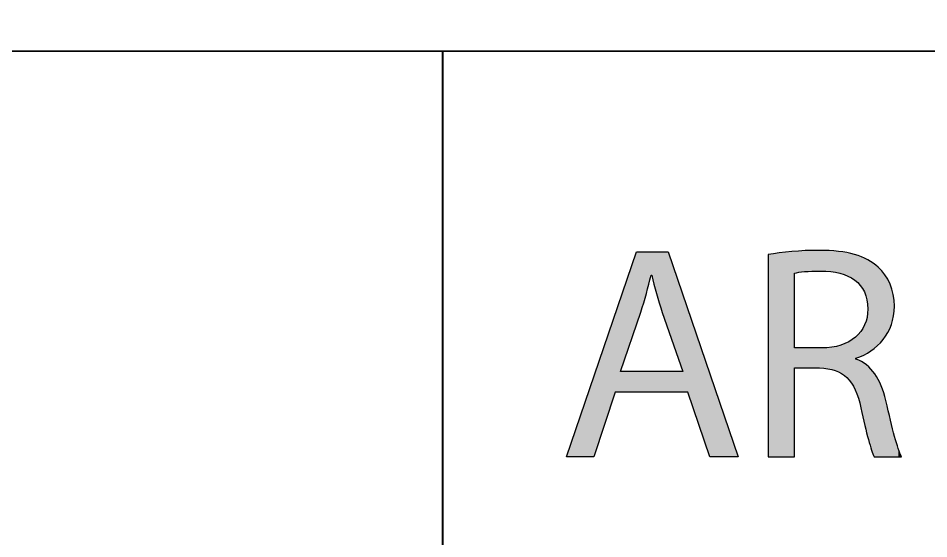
# Model space of a CAD drawing. Extents: x 0 to 360, y -268 to 0.
# Drawn here: x 190.76 to 199.74, y -200.81 to -195.67 of the extents above; entities that cross this region are included whole.
import ezdxf

# ---------------------------------------------------------------- set-up
doc = ezdxf.new("R2010")
doc.units = 0
doc.layers.add('LAYER_1', color=7, linetype='CONTINUOUS')

# ---------------------------------------------------------------- blocks, each defined once
blk = doc.blocks.new('*U345')
at = {"layer": 'LAYER_1', "color": 250}
for points in [[(196.8559, -198.7002), (196.7001, -198.4354), (196.8559, -197.9791)], [(197.0061, -198.21), (197.0061, -197.9791), (197.0527, -198.3889)], [(197.0527, -198.3889), (197.0527, -197.9791), (197.1108, -198.5789)], [(197.1108, -198.5789), (197.1108, -197.9791), (197.168, -198.7443)], [(197.168, -198.7443), (197.168, -197.9791), (197.312, -199.1608)], [(196.7001, -199.3647), (196.6464, -198.5929), (196.7001, -198.4354)], [(196.6464, -199.3647), (196.4362, -199.2086), (196.6464, -198.5929)], [(197.363, -199.3647), (197.363, -198.5505), (197.5786, -200)], [(196.4362, -200), (196.1661, -200), (196.4362, -199.2086)]]:
    blk.add_solid(points, dxfattribs=at)
at = {"layer": 'LAYER_1', "color": 250, "extrusion": (0, 0, -1)}
for points in [[(-196.8559, -198.7002), (-196.8559, -197.9791), (-196.8979, -198.5758)], [(-196.8979, -198.5758), (-196.8559, -197.9791), (-196.8979, -197.9791)], [(-196.8979, -198.5758), (-196.8979, -197.9791), (-196.9535, -198.3908)], [(-196.9535, -198.3908), (-196.8979, -197.9791), (-196.9535, -197.9791)], [(-196.9535, -198.3908), (-196.9535, -197.9791), (-196.9999, -198.21)], [(-196.9999, -198.21), (-196.9535, -197.9791), (-196.9999, -197.9791)], [(-196.9999, -198.21), (-196.9999, -197.9791), (-197.0061, -198.21)], [(-197.0061, -198.21), (-196.9999, -197.9791), (-197.0061, -197.9791)], [(-197.0527, -198.3889), (-197.0061, -197.9791), (-197.0527, -197.9791)], [(-197.1108, -198.5789), (-197.0527, -197.9791), (-197.1108, -197.9791)], [(-197.168, -198.7443), (-197.1108, -197.9791), (-197.168, -197.9791)], [(-197.312, -199.1608), (-197.168, -197.9791), (-197.312, -198.4011)], [(-196.7001, -199.1608), (-196.7001, -198.4354), (-196.8559, -198.7002)], [(-197.312, -199.3647), (-197.312, -198.4011), (-197.363, -199.3647)], [(-197.363, -199.3647), (-197.312, -198.4011), (-197.363, -198.5505)], [(-196.6464, -199.3647), (-196.6464, -198.5929), (-196.7001, -199.3647)], [(-197.5786, -200), (-197.363, -198.5505), (-197.5786, -199.1824)], [(-196.7001, -199.3647), (-196.7001, -199.1608), (-196.8559, -199.3647)], [(-196.8559, -199.3647), (-196.7001, -199.1608), (-196.8559, -199.1608)], [(-196.8559, -199.3647), (-196.8559, -199.1608), (-196.8979, -199.3647)], [(-196.8979, -199.3647), (-196.8559, -199.1608), (-196.8979, -199.1608)], [(-196.8979, -199.3647), (-196.8979, -199.1608), (-196.9535, -199.3647)], [(-196.9535, -199.3647), (-196.8979, -199.1608), (-196.9535, -199.1608)], [(-196.9535, -199.3647), (-196.9535, -199.1608), (-196.9999, -199.3647)], [(-196.9999, -199.3647), (-196.9535, -199.1608), (-196.9999, -199.1608)], [(-196.9999, -199.3647), (-196.9999, -199.1608), (-197.0061, -199.3647)], [(-197.0061, -199.3647), (-196.9999, -199.1608), (-197.0061, -199.1608)], [(-197.0061, -199.3647), (-197.0061, -199.1608), (-197.0527, -199.3647)], [(-197.0527, -199.3647), (-197.0061, -199.1608), (-197.0527, -199.1608)], [(-197.0527, -199.3647), (-197.0527, -199.1608), (-197.1108, -199.3647)], [(-197.1108, -199.3647), (-197.0527, -199.1608), (-197.1108, -199.1608)], [(-197.1108, -199.3647), (-197.1108, -199.1608), (-197.168, -199.3647)], [(-197.168, -199.3647), (-197.1108, -199.1608), (-197.168, -199.1608)], [(-197.168, -199.3647), (-197.168, -199.1608), (-197.312, -199.3647)], [(-197.312, -199.3647), (-197.168, -199.1608), (-197.312, -199.1608)], [(-196.4362, -200), (-196.4362, -199.2086), (-196.6464, -199.3647)], [(-197.5786, -200), (-197.5786, -199.1824), (-197.8577, -200)]]:
    blk.add_solid(points, dxfattribs=at)
blk = doc.blocks.new('*U346')
at = {"layer": 'LAYER_1', "color": 250}
for points in [[(198.3881, -200), (198.1547, -198.0063), (198.3881, -197.9764)], [(198.4151, -200), (198.3881, -197.9764), (198.4151, -197.9752)], [(198.4569, -198.1809), (198.4151, -197.9752), (198.4569, -197.9733)], [(198.5141, -198.1743), (198.4569, -197.9733), (198.5141, -197.9707)], [(198.5863, -198.1699), (198.5141, -197.9707), (198.5863, -197.9674)], [(198.6556, -198.1686), (198.5863, -197.9674), (198.6556, -197.9643)], [(198.6735, -198.1683), (198.6735, -197.9653), (198.6824, -198.1688)], [(198.6824, -198.1688), (198.6824, -197.9657), (198.7334, -198.1715)], [(198.7334, -198.1715), (198.7334, -197.9685), (198.7442, -198.1721)], [(198.7442, -198.1721), (198.7442, -197.969), (198.7726, -198.1737)], [(198.7726, -198.1737), (198.7726, -197.9705), (198.7819, -198.1751)], [(198.7819, -198.1751), (198.7819, -197.971), (198.8164, -198.1802)], [(198.8164, -198.1802), (198.8164, -197.9729), (198.8187, -198.1805)], [(198.8187, -198.1805), (198.8187, -197.973), (198.8278, -198.1825)], [(198.8278, -198.1825), (198.8278, -197.9735), (198.8471, -198.1868)], [(198.8471, -198.1868), (198.8471, -197.9745), (198.8623, -198.1902)], [(198.8623, -198.1902), (198.8623, -197.9774), (198.871, -198.1928)], [(198.871, -198.1928), (198.871, -197.9791), (198.8785, -198.1951)], [(198.8785, -198.1951), (198.8785, -197.9806), (198.9033, -198.2027)], [(198.9033, -198.2027), (198.9033, -197.9854), (198.9114, -198.2059)], [(198.9114, -198.2059), (198.9114, -197.9869), (198.9314, -198.214)], [(198.9314, -198.214), (198.9314, -197.9908), (198.9415, -198.2181)], [(198.9415, -198.2181), (198.9415, -197.9928), (198.9489, -198.2219)], [(198.9489, -198.2219), (198.9489, -197.9942), (198.9761, -198.2361)], [(198.9761, -198.2361), (198.9761, -197.9994), (198.9768, -198.2365)], [(198.9768, -198.2365), (198.9768, -197.9996), (198.9833, -198.2408)], [(198.9833, -198.2408), (198.9833, -198.0008), (199.0061, -198.2559)], [(199.0061, -198.2559), (199.0061, -198.0052), (199.009, -198.2579)], [(199.009, -198.2579), (199.009, -198.0064), (199.0133, -198.2615)], [(199.0133, -198.2615), (199.0133, -198.0081), (199.0146, -198.2625)], [(199.0146, -198.2625), (199.0146, -198.0086), (199.0208, -198.2678)], [(199.0208, -198.2678), (199.0208, -198.011), (199.038, -198.2823)], [(199.038, -198.2823), (199.038, -198.0179), (199.0426, -198.2872)], [(199.0426, -198.2872), (199.0426, -198.0197), (199.044, -198.2887)], [(199.044, -198.2887), (199.044, -198.0202), (199.0636, -198.3099)], [(199.0636, -198.3099), (199.0636, -198.028), (199.0672, -198.3148)], [(199.0672, -198.3148), (199.0672, -198.0295), (199.069, -198.3174)], [(199.069, -198.3174), (199.069, -198.0302), (199.0753, -198.3262)], [(199.0753, -198.3262), (199.0753, -198.0327), (199.0857, -198.3406)], [(199.0857, -198.3406), (199.0857, -198.0368), (199.0883, -198.3454)], [(199.0883, -198.3454), (199.0883, -198.0378), (199.0973, -198.3621)], [(199.0973, -198.3621), (199.0973, -198.0414), (199.1041, -198.3745)], [(199.1041, -198.3745), (199.1041, -198.0441), (199.1059, -198.3791)], [(199.1059, -198.3791), (199.1059, -198.0448), (199.1186, -198.4117)], [(199.1186, -198.4117), (199.1186, -198.0499), (199.1197, -198.4157)], [(199.1197, -198.4157), (199.1197, -198.0503), (199.1245, -198.4339)], [(199.1245, -198.4339), (199.1245, -198.0522), (199.1292, -198.4521)], [(199.1292, -198.4521), (199.1292, -198.0541), (199.1297, -198.4555)], [(199.1297, -198.4555), (199.1297, -198.0543), (199.1357, -198.4959)], [(199.1357, -198.4959), (199.1357, -198.0566), (199.1358, -198.4987)], [(199.1358, -198.4987), (199.1358, -198.0567), (199.136, -198.5018)], [(199.136, -198.5018), (199.136, -198.0568), (199.1379, -198.5431)], [(199.1292, -198.9782), (199.1245, -198.646), (199.1292, -198.6278)], [(199.1297, -198.9779), (199.1292, -198.6278), (199.1297, -198.6259)], [(199.1357, -198.9744), (199.1297, -198.6259), (199.1357, -198.5863)], [(199.1358, -198.9743), (199.1357, -198.5863), (199.1358, -198.5854)], [(199.136, -198.9742), (199.1358, -198.5854), (199.136, -198.5826)], [(199.1379, -198.9731), (199.136, -198.5826), (199.1379, -198.5431)], [(199.0973, -198.9967), (199.0883, -198.7344), (199.0973, -198.7169)], [(199.1041, -198.9928), (199.0973, -198.7169), (199.1041, -198.7039)], [(199.1059, -198.9918), (199.1041, -198.7039), (199.1059, -198.7004)], [(199.1186, -198.9843), (199.1059, -198.7004), (199.1186, -198.667)], [(199.1197, -198.9837), (199.1186, -198.667), (199.1197, -198.6642)], [(199.1245, -198.9809), (199.1197, -198.6642), (199.1245, -198.646)], [(199.038, -199.0213), (199.0208, -198.8157), (199.038, -198.7993)], [(199.0426, -199.0195), (199.038, -198.7993), (199.0426, -198.795)], [(199.044, -199.0189), (199.0426, -198.795), (199.044, -198.7934)], [(199.0636, -199.0107), (199.044, -198.7934), (199.0636, -198.7702)], [(199.0672, -199.0092), (199.0636, -198.7702), (199.0672, -198.766)], [(199.069, -199.0085), (199.0672, -198.766), (199.069, -198.7633)], [(199.0753, -199.0059), (199.069, -198.7633), (199.0753, -198.7538)], [(199.0857, -199.0016), (199.0753, -198.7538), (199.0857, -198.7383)], [(199.0883, -199.0005), (199.0857, -198.7383), (199.0883, -198.7344)], [(198.8785, -199.1795), (198.871, -198.8994), (198.8785, -198.8966)], [(198.9033, -199.1985), (198.8785, -198.8966), (198.9033, -198.8874)], [(198.8785, -199.1795), (198.8785, -198.8966), (198.9033, -199.1985)], [(198.9114, -199.2047), (198.9033, -198.8874), (198.9114, -198.8844)], [(198.9033, -199.1985), (198.9033, -198.8874), (198.9114, -199.2047)], [(198.9314, -199.22), (198.9114, -198.8844), (198.9314, -198.8747)], [(198.9114, -199.2047), (198.9114, -198.8844), (198.9314, -199.22)], [(198.9415, -199.232), (198.9314, -198.8747), (198.9415, -198.8698)], [(198.9314, -199.22), (198.9314, -198.8747), (198.9415, -199.232)], [(198.9489, -199.2408), (198.9415, -198.8698), (198.9489, -198.8663)], [(198.9415, -199.232), (198.9415, -198.8698), (198.9489, -199.2408)], [(198.9761, -199.2732), (198.9489, -198.8663), (198.9761, -198.8497)], [(198.9489, -199.2408), (198.9489, -198.8663), (198.9761, -199.2732)], [(198.9768, -199.2745), (198.9761, -198.8497), (198.9768, -198.8493)], [(198.9761, -199.2732), (198.9761, -198.8497), (198.9768, -199.2745)], [(198.9833, -199.2861), (198.9768, -198.8493), (198.9833, -198.8453)], [(198.9768, -199.2745), (198.9768, -198.8493), (198.9833, -199.2861)], [(199.0061, -199.327), (198.9833, -198.8453), (199.0061, -198.828)], [(198.9833, -199.2861), (198.9833, -198.8453), (199.0061, -199.327)], [(199.009, -199.3322), (199.0061, -198.828), (199.009, -198.8257)], [(199.0061, -199.327), (199.0061, -198.828), (199.009, -199.3322)], [(199.0133, -199.3399), (199.009, -198.8257), (199.0133, -198.8225)], [(199.009, -199.3322), (199.009, -198.8257), (199.0133, -199.3399)], [(199.0146, -199.3432), (199.0133, -198.8225), (199.0146, -198.8215)], [(199.0133, -199.3399), (199.0133, -198.8225), (199.0146, -199.3432)], [(199.0208, -199.3596), (199.0146, -198.8215), (199.0208, -198.8157)], [(199.0146, -199.3432), (199.0146, -198.8215), (199.0208, -199.3596)], [(198.6611, -199.1246), (198.6611, -198.9269), (198.6735, -199.1258)], [(198.6735, -199.1258), (198.6735, -198.9269), (198.6824, -199.1267)], [(198.7334, -199.1317), (198.6824, -198.9269), (198.7334, -198.9251)], [(198.6824, -199.1267), (198.6824, -198.9269), (198.7334, -199.1317)], [(198.7442, -199.1327), (198.7334, -198.9251), (198.7442, -198.9239)], [(198.7334, -199.1317), (198.7334, -198.9251), (198.7442, -199.1327)], [(198.7726, -199.1398), (198.7442, -198.9239), (198.7726, -198.9209)], [(198.7442, -199.1327), (198.7442, -198.9239), (198.7726, -199.1398)], [(198.7819, -199.1421), (198.7726, -198.9209), (198.7819, -198.9199)], [(198.7726, -199.1398), (198.7726, -198.9209), (198.7819, -199.1421)], [(198.8164, -199.1507), (198.7819, -198.9199), (198.8164, -198.9134)], [(198.7819, -199.1421), (198.7819, -198.9199), (198.8164, -199.1507)], [(198.8187, -199.1518), (198.8164, -198.9134), (198.8187, -198.913)], [(198.8164, -199.1507), (198.8164, -198.9134), (198.8187, -199.1518)], [(198.8278, -199.156), (198.8187, -198.913), (198.8278, -198.9112)], [(198.8187, -199.1518), (198.8187, -198.913), (198.8278, -199.156)], [(198.8471, -199.1649), (198.8278, -198.9112), (198.8471, -198.906)], [(198.8278, -199.156), (198.8278, -198.9112), (198.8471, -199.1649)], [(198.8623, -199.172), (198.8471, -198.906), (198.8623, -198.9018)], [(198.8471, -199.1649), (198.8471, -198.906), (198.8623, -199.172)], [(198.871, -199.1761), (198.8623, -198.9018), (198.871, -198.8994)], [(198.8623, -199.172), (198.8623, -198.9018), (198.871, -199.1761)], [(198.871, -199.1761), (198.871, -198.8994), (198.8785, -199.1795)], [(199.0208, -199.3596), (199.0208, -199.0378), (199.038, -199.4053)], [(199.038, -199.4053), (199.038, -199.0455), (199.0426, -199.4173)], [(199.0426, -199.4173), (199.0426, -199.0476), (199.044, -199.4211)], [(199.044, -199.4211), (199.044, -199.0482), (199.0636, -199.497)], [(199.0636, -199.497), (199.0636, -199.057), (199.0672, -199.5107)], [(199.0672, -199.5107), (199.0672, -199.0586), (199.069, -199.5177)], [(199.069, -199.5177), (199.069, -199.0594), (199.0753, -199.5446)], [(199.0753, -199.5446), (199.0753, -199.0622), (199.0857, -199.5885)], [(199.0857, -199.5885), (199.0857, -199.0691), (199.0883, -199.5996)], [(199.0883, -199.5996), (199.0883, -199.0708), (199.0973, -199.6378)], [(199.0973, -199.6378), (199.0973, -199.0768), (199.1041, -199.6664)], [(199.1041, -199.6664), (199.1041, -199.0813), (199.1059, -199.6739)], [(199.1059, -199.6739), (199.1059, -199.0825), (199.1186, -199.7281)], [(199.1186, -199.7281), (199.1186, -199.0909), (199.1197, -199.7326)], [(199.1197, -199.7326), (199.1197, -199.0916), (199.1245, -199.7527)], [(199.1245, -199.7527), (199.1245, -199.0948), (199.1292, -199.7729)], [(199.1292, -199.7729), (199.1292, -199.0992), (199.1297, -199.775)], [(199.1297, -199.775), (199.1297, -199.0996), (199.1357, -199.8003)], [(199.1357, -199.8003), (199.1357, -199.1051), (199.1358, -199.8008)], [(199.1358, -199.8008), (199.1358, -199.1053), (199.136, -199.8014)], [(199.136, -199.8014), (199.136, -199.1054), (199.1379, -199.8095)], [(199.1379, -199.8095), (199.1379, -199.1072), (199.1429, -199.8307)], [(199.1429, -199.8307), (199.1429, -199.1118), (199.1683, -199.9153)], [(199.1683, -199.9153), (199.1683, -199.1352), (199.1685, -199.9158)], [(199.1685, -199.9158), (199.1685, -199.1354), (199.1742, -199.9347)], [(199.1742, -199.9347), (199.1742, -199.1425), (199.2013, -200)]]:
    blk.add_solid(points, dxfattribs=at)
at = {"layer": 'LAYER_1', "color": 250, "extrusion": (0, 0, -1)}
for points in [[(-198.3881, -200), (-198.3881, -197.9764), (-198.4151, -200)], [(-198.4151, -198.1893), (-198.4151, -197.9752), (-198.4569, -198.1809)], [(-198.4569, -198.1809), (-198.4569, -197.9733), (-198.5141, -198.1743)], [(-198.5141, -198.1743), (-198.5141, -197.9707), (-198.5863, -198.1699)], [(-198.5863, -198.1699), (-198.5863, -197.9674), (-198.6556, -198.1686)], [(-198.6556, -198.1686), (-198.6556, -197.9643), (-198.6611, -198.1685)], [(-198.6611, -198.1685), (-198.6556, -197.9643), (-198.6611, -197.9646)], [(-198.6611, -198.1685), (-198.6611, -197.9646), (-198.6735, -198.1683)], [(-198.6735, -198.1683), (-198.6611, -197.9646), (-198.6735, -197.9653)], [(-198.6824, -198.1688), (-198.6735, -197.9653), (-198.6824, -197.9657)], [(-198.7334, -198.1715), (-198.6824, -197.9657), (-198.7334, -197.9685)], [(-198.7442, -198.1721), (-198.7334, -197.9685), (-198.7442, -197.969)], [(-198.7726, -198.1737), (-198.7442, -197.969), (-198.7726, -197.9705)], [(-198.7819, -198.1751), (-198.7726, -197.9705), (-198.7819, -197.971)], [(-198.8164, -198.1802), (-198.7819, -197.971), (-198.8164, -197.9729)], [(-198.8187, -198.1805), (-198.8164, -197.9729), (-198.8187, -197.973)], [(-198.8278, -198.1825), (-198.8187, -197.973), (-198.8278, -197.9735)], [(-198.8471, -198.1868), (-198.8278, -197.9735), (-198.8471, -197.9745)], [(-198.8623, -198.1902), (-198.8471, -197.9745), (-198.8623, -197.9774)], [(-198.871, -198.1928), (-198.8623, -197.9774), (-198.871, -197.9791)], [(-198.8785, -198.1951), (-198.871, -197.9791), (-198.8785, -197.9806)], [(-198.9033, -198.2027), (-198.8785, -197.9806), (-198.9033, -197.9854)], [(-198.9114, -198.2059), (-198.9033, -197.9854), (-198.9114, -197.9869)], [(-198.9314, -198.214), (-198.9114, -197.9869), (-198.9314, -197.9908)], [(-198.9415, -198.2181), (-198.9314, -197.9908), (-198.9415, -197.9928)], [(-198.9489, -198.2219), (-198.9415, -197.9928), (-198.9489, -197.9942)], [(-198.9761, -198.2361), (-198.9489, -197.9942), (-198.9761, -197.9994)], [(-198.9768, -198.2365), (-198.9761, -197.9994), (-198.9768, -197.9996)], [(-198.9833, -198.2408), (-198.9768, -197.9996), (-198.9833, -198.0008)], [(-199.0061, -198.2559), (-198.9833, -198.0008), (-199.0061, -198.0052)], [(-198.1547, -200), (-198.1547, -198.0063), (-198.3881, -200)], [(-199.009, -198.2579), (-199.0061, -198.0052), (-199.009, -198.0064)], [(-199.0133, -198.2615), (-199.009, -198.0064), (-199.0133, -198.0081)], [(-199.0146, -198.2625), (-199.0133, -198.0081), (-199.0146, -198.0086)], [(-199.0208, -198.2678), (-199.0146, -198.0086), (-199.0208, -198.011)], [(-199.038, -198.2823), (-199.0208, -198.011), (-199.038, -198.0179)], [(-199.0426, -198.2872), (-199.038, -198.0179), (-199.0426, -198.0197)], [(-199.044, -198.2887), (-199.0426, -198.0197), (-199.044, -198.0202)], [(-199.0636, -198.3099), (-199.044, -198.0202), (-199.0636, -198.028)], [(-199.0672, -198.3148), (-199.0636, -198.028), (-199.0672, -198.0295)], [(-199.069, -198.3174), (-199.0672, -198.0295), (-199.069, -198.0302)], [(-199.0753, -198.3262), (-199.069, -198.0302), (-199.0753, -198.0327)], [(-199.0857, -198.3406), (-199.0753, -198.0327), (-199.0857, -198.0368)], [(-199.0883, -198.3454), (-199.0857, -198.0368), (-199.0883, -198.0378)], [(-199.0973, -198.3621), (-199.0883, -198.0378), (-199.0973, -198.0414)], [(-199.1041, -198.3745), (-199.0973, -198.0414), (-199.1041, -198.0441)], [(-199.1059, -198.3791), (-199.1041, -198.0441), (-199.1059, -198.0448)], [(-199.1186, -198.4117), (-199.1059, -198.0448), (-199.1186, -198.0499)], [(-199.1197, -198.4157), (-199.1186, -198.0499), (-199.1197, -198.0503)], [(-199.1245, -198.4339), (-199.1197, -198.0503), (-199.1245, -198.0522)], [(-199.1292, -198.4521), (-199.1245, -198.0522), (-199.1292, -198.0541)], [(-199.1297, -198.4555), (-199.1292, -198.0541), (-199.1297, -198.0543)], [(-199.1357, -198.4959), (-199.1297, -198.0543), (-199.1357, -198.0566)], [(-199.1358, -198.4987), (-199.1357, -198.0566), (-199.1358, -198.0567)], [(-199.136, -198.5018), (-199.1358, -198.0567), (-199.136, -198.0568)], [(-199.1379, -198.5431), (-199.136, -198.0568), (-199.1379, -198.0581)], [(-199.1379, -198.9731), (-199.1379, -198.0581), (-199.1429, -198.9702)], [(-199.1429, -198.9702), (-199.1379, -198.0581), (-199.1429, -198.0616)], [(-199.1429, -198.9702), (-199.1429, -198.0616), (-199.1683, -198.9554)], [(-199.1683, -198.9554), (-199.1429, -198.0616), (-199.1683, -198.0794)], [(-199.1683, -198.9554), (-199.1683, -198.0794), (-199.1685, -198.9553)], [(-199.1685, -198.9553), (-199.1683, -198.0794), (-199.1685, -198.0795)], [(-199.1685, -198.9553), (-199.1685, -198.0795), (-199.1742, -198.9508)], [(-199.1742, -198.9508), (-199.1685, -198.0795), (-199.1742, -198.0835)], [(-199.1742, -198.9508), (-199.1742, -198.0835), (-199.2013, -198.9293)], [(-199.2013, -198.9293), (-199.1742, -198.0835), (-199.2013, -198.1024)], [(-199.2013, -198.9293), (-199.2013, -198.1024), (-199.2071, -198.9247)], [(-199.2071, -198.9247), (-199.2013, -198.1024), (-199.2071, -198.1065)], [(-199.2071, -198.9247), (-199.2071, -198.1065), (-199.2328, -198.9044)], [(-199.2328, -198.9044), (-199.2071, -198.1065), (-199.2328, -198.1244)], [(-199.2328, -198.9044), (-199.2328, -198.1244), (-199.2399, -198.8968)], [(-199.2399, -198.8968), (-199.2328, -198.1244), (-199.2399, -198.1293)], [(-199.2399, -198.8968), (-199.2399, -198.1293), (-199.2702, -198.8642)], [(-199.2702, -198.8642), (-199.2399, -198.1293), (-199.2702, -198.1638)], [(-199.2702, -198.8642), (-199.2702, -198.1638), (-199.2887, -198.8443)], [(-199.2887, -198.8443), (-199.2702, -198.1638), (-199.2887, -198.185)], [(-199.2887, -198.8443), (-199.2887, -198.185), (-199.3066, -198.8174)], [(-199.3066, -198.8174), (-199.2887, -198.185), (-199.3066, -198.2053)], [(-199.3066, -198.8174), (-199.3066, -198.2053), (-199.315, -198.8048)], [(-199.315, -198.8048), (-199.3066, -198.2053), (-199.315, -198.2206)], [(-199.315, -198.8048), (-199.315, -198.2206), (-199.3347, -198.7752)], [(-199.3347, -198.7752), (-199.315, -198.2206), (-199.3347, -198.2568)], [(-199.3347, -198.7752), (-199.3347, -198.2568), (-199.3567, -198.726)], [(-199.3567, -198.726), (-199.3347, -198.2568), (-199.3567, -198.2968)], [(-199.3567, -198.726), (-199.3567, -198.2968), (-199.3695, -198.6972)], [(-199.3695, -198.6972), (-199.3567, -198.2968), (-199.3695, -198.3393)], [(-199.3695, -198.6972), (-199.3695, -198.3393), (-199.3881, -198.6237)], [(-199.3881, -198.6237), (-199.3695, -198.3393), (-199.3881, -198.4011)], [(-199.3881, -198.6237), (-199.3881, -198.4011), (-199.3914, -198.6107)], [(-199.3914, -198.6107), (-199.3881, -198.4011), (-199.3914, -198.4356)], [(-199.3914, -198.6107), (-199.3914, -198.4356), (-199.399, -198.5159)], [(-199.1292, -198.9782), (-199.1292, -198.6278), (-199.1297, -198.9779)], [(-199.1297, -198.9779), (-199.1297, -198.6259), (-199.1357, -198.9744)], [(-199.1357, -198.9744), (-199.1357, -198.5863), (-199.1358, -198.9743)], [(-199.1358, -198.9743), (-199.1358, -198.5854), (-199.136, -198.9742)], [(-199.136, -198.9742), (-199.136, -198.5826), (-199.1379, -198.9731)], [(-199.0973, -198.9967), (-199.0973, -198.7169), (-199.1041, -198.9928)], [(-199.1041, -198.9928), (-199.1041, -198.7039), (-199.1059, -198.9918)], [(-199.1059, -198.9918), (-199.1059, -198.7004), (-199.1186, -198.9843)], [(-199.1186, -198.9843), (-199.1186, -198.667), (-199.1197, -198.9837)], [(-199.1197, -198.9837), (-199.1197, -198.6642), (-199.1245, -198.9809)], [(-199.1245, -198.9809), (-199.1245, -198.646), (-199.1292, -198.9782)], [(-199.038, -199.0213), (-199.038, -198.7993), (-199.0426, -199.0195)], [(-199.0426, -199.0195), (-199.0426, -198.795), (-199.044, -199.0189)], [(-199.044, -199.0189), (-199.044, -198.7934), (-199.0636, -199.0107)], [(-199.0636, -199.0107), (-199.0636, -198.7702), (-199.0672, -199.0092)], [(-199.0672, -199.0092), (-199.0672, -198.766), (-199.069, -199.0085)], [(-199.069, -199.0085), (-199.069, -198.7633), (-199.0753, -199.0059)], [(-199.0753, -199.0059), (-199.0753, -198.7538), (-199.0857, -199.0016)], [(-199.0857, -199.0016), (-199.0857, -198.7383), (-199.0883, -199.0005)], [(-199.0883, -199.0005), (-199.0883, -198.7344), (-199.0973, -198.9967)], [(-199.0208, -199.0285), (-199.0208, -198.8157), (-199.038, -199.0213)], [(-198.4151, -199.1246), (-198.4151, -198.9269), (-198.4569, -199.1246)], [(-198.4569, -199.1246), (-198.4151, -198.9269), (-198.4569, -198.9269)], [(-198.4569, -199.1246), (-198.4569, -198.9269), (-198.5141, -199.1246)], [(-198.5141, -199.1246), (-198.4569, -198.9269), (-198.5141, -198.9269)], [(-198.5141, -199.1246), (-198.5141, -198.9269), (-198.5863, -199.1246)], [(-198.5863, -199.1246), (-198.5141, -198.9269), (-198.5863, -198.9269)], [(-198.5863, -199.1246), (-198.5863, -198.9269), (-198.6556, -199.1246)], [(-198.6556, -199.1246), (-198.5863, -198.9269), (-198.6556, -198.9269)], [(-198.6556, -199.1246), (-198.6556, -198.9269), (-198.6611, -199.1246)], [(-198.6611, -199.1246), (-198.6556, -198.9269), (-198.6611, -198.9269)], [(-198.6735, -199.1258), (-198.6611, -198.9269), (-198.6735, -198.9269)], [(-198.6824, -199.1267), (-198.6735, -198.9269), (-198.6824, -198.9269)], [(-199.038, -199.4053), (-199.0208, -199.0378), (-199.038, -199.0455)], [(-199.0426, -199.4173), (-199.038, -199.0455), (-199.0426, -199.0476)], [(-199.044, -199.4211), (-199.0426, -199.0476), (-199.044, -199.0482)], [(-199.0636, -199.497), (-199.044, -199.0482), (-199.0636, -199.057)], [(-199.0672, -199.5107), (-199.0636, -199.057), (-199.0672, -199.0586)], [(-199.069, -199.5177), (-199.0672, -199.0586), (-199.069, -199.0594)], [(-199.0753, -199.5446), (-199.069, -199.0594), (-199.0753, -199.0622)], [(-199.0857, -199.5885), (-199.0753, -199.0622), (-199.0857, -199.0691)], [(-199.0883, -199.5996), (-199.0857, -199.0691), (-199.0883, -199.0708)], [(-199.0973, -199.6378), (-199.0883, -199.0708), (-199.0973, -199.0768)], [(-199.1041, -199.6664), (-199.0973, -199.0768), (-199.1041, -199.0813)], [(-199.1059, -199.6739), (-199.1041, -199.0813), (-199.1059, -199.0825)], [(-199.1186, -199.7281), (-199.1059, -199.0825), (-199.1186, -199.0909)], [(-199.1197, -199.7326), (-199.1186, -199.0909), (-199.1197, -199.0916)], [(-199.1245, -199.7527), (-199.1197, -199.0916), (-199.1245, -199.0948)], [(-199.1292, -199.7729), (-199.1245, -199.0948), (-199.1292, -199.0992)], [(-199.1297, -199.775), (-199.1292, -199.0992), (-199.1297, -199.0996)], [(-199.1357, -199.8003), (-199.1297, -199.0996), (-199.1357, -199.1051)], [(-199.1358, -199.8008), (-199.1357, -199.1051), (-199.1358, -199.1053)], [(-199.136, -199.8014), (-199.1358, -199.1053), (-199.136, -199.1054)], [(-199.1379, -199.8095), (-199.136, -199.1054), (-199.1379, -199.1072)], [(-199.1429, -199.8307), (-199.1379, -199.1072), (-199.1429, -199.1118)], [(-199.1683, -199.9153), (-199.1429, -199.1118), (-199.1683, -199.1352)], [(-199.1685, -199.9158), (-199.1683, -199.1352), (-199.1685, -199.1354)], [(-199.1742, -199.9347), (-199.1685, -199.1354), (-199.1742, -199.1425)], [(-199.2013, -200), (-199.1742, -199.1425), (-199.2013, -199.1759)], [(-199.2013, -200), (-199.2013, -199.1759), (-199.2071, -200)], [(-199.2071, -200), (-199.2013, -199.1759), (-199.2071, -199.1832)], [(-199.2071, -200), (-199.2071, -199.1832), (-199.2328, -200)], [(-199.2328, -200), (-199.2071, -199.1832), (-199.2328, -199.2311)], [(-199.2328, -200), (-199.2328, -199.2311), (-199.2399, -200)], [(-199.2399, -200), (-199.2328, -199.2311), (-199.2399, -199.2443)], [(-199.2399, -200), (-199.2399, -199.2443), (-199.2702, -200)], [(-199.2702, -200), (-199.2399, -199.2443), (-199.2702, -199.3008)], [(-199.2702, -200), (-199.2702, -199.3008), (-199.2887, -200)], [(-199.2887, -200), (-199.2702, -199.3008), (-199.2887, -199.3606)], [(-199.2887, -200), (-199.2887, -199.3606), (-199.3066, -200)], [(-199.3066, -200), (-199.2887, -199.3606), (-199.3066, -199.4183)], [(-199.3066, -200), (-199.3066, -199.4183), (-199.315, -200)], [(-199.315, -200), (-199.3066, -199.4183), (-199.315, -199.4454)], [(-199.315, -200), (-199.315, -199.4454), (-199.3347, -200)], [(-199.3347, -200), (-199.315, -199.4454), (-199.3347, -199.5259)], [(-199.3347, -200), (-199.3347, -199.5259), (-199.3567, -200)], [(-199.3567, -200), (-199.3347, -199.5259), (-199.3567, -199.6151)], [(-199.3567, -200), (-199.3567, -199.6151), (-199.3695, -200)], [(-199.3695, -200), (-199.3567, -199.6151), (-199.3695, -199.6673)], [(-199.3695, -200), (-199.3695, -199.6673), (-199.3881, -200)], [(-199.3881, -200), (-199.3695, -199.6673), (-199.3881, -199.7432)], [(-199.3881, -200), (-199.3881, -199.7432), (-199.3914, -200)], [(-199.3914, -200), (-199.3881, -199.7432), (-199.3914, -199.7565)], [(-199.3914, -200), (-199.3914, -199.7565), (-199.399, -200)], [(-199.399, -200), (-199.3914, -199.7565), (-199.399, -199.7876)], [(-199.399, -200), (-199.399, -199.7876), (-199.4019, -200)], [(-199.4019, -200), (-199.399, -199.7876), (-199.4019, -199.7992)], [(-199.4019, -200), (-199.4019, -199.7992), (-199.4379, -200)], [(-199.4379, -200), (-199.4019, -199.7992), (-199.4379, -199.9201)], [(-199.4379, -200), (-199.4379, -199.9201), (-199.4707, -200)]]:
    blk.add_solid(points, dxfattribs=at)
blk = doc.blocks.new('BLOCK_44')
at = {"layer": 'LAYER_1'}
blk.add_lwpolyline([(196.6464, -199.3647), (196.4362, -200), (196.1661, -200), (196.8559, -197.9791), (197.168, -197.9791), (197.8577, -200), (197.5786, -200), (197.363, -199.3647), (196.6464, -199.3647)], dxfattribs=at)
for points, knots in [([(198.1547, -198.0063), (198.2863, -197.9826), (198.4785, -197.9643), (198.6556, -197.9643), (198.9339, -197.9643), (199.1172, -198.0184), (199.2399, -198.1293), (199.3391, -198.2193), (199.399, -198.3571), (199.399, -198.5159), (199.399, -198.7798), (199.2309, -198.9568), (199.0208, -199.0285), (199.0208, -199.0285), (199.0208, -199.0378), (199.0208, -199.0378), (199.1737, -199.0919), (199.2667, -199.2356), (199.315, -199.4454), (199.3811, -199.7272), (199.4287, -199.9222), (199.4707, -200), (199.4707, -200), (199.2013, -200), (199.2013, -200), (199.1682, -199.9401), (199.1227, -199.7692), (199.069, -199.5177), (199.009, -199.2387), (198.8981, -199.1339), (198.6611, -199.1246), (198.6611, -199.1246), (198.4151, -199.1246), (198.4151, -199.1246), (198.4151, -199.1246), (198.4151, -200), (198.4151, -200), (198.4151, -200), (198.1547, -200), (198.1547, -200), (198.1547, -200), (198.1547, -198.0063), (198.1547, -198.0063)], [0, 0, 0, 0, 1, 1, 1, 2, 2, 2, 3, 3, 3, 4, 4, 4, 5, 5, 5, 6, 6, 6, 7, 7, 7, 8, 8, 8, 9, 9, 9, 10, 10, 10, 11, 11, 11, 12, 12, 12, 13, 13, 13, 14, 14, 14, 14]), ([(198.4151, -198.9269), (198.4151, -198.9269), (198.6824, -198.9269), (198.6824, -198.9269), (198.9608, -198.9269), (199.1379, -198.7739), (199.1379, -198.5431), (199.1379, -198.2823), (198.9491, -198.1683), (198.6735, -198.1683), (198.5474, -198.1683), (198.4606, -198.1772), (198.4151, -198.1893), (198.4151, -198.1893), (198.4151, -198.9269), (198.4151, -198.9269)], [0, 0, 0, 0, 1, 1, 1, 2, 2, 2, 3, 3, 3, 4, 4, 4, 5, 5, 5, 5]), ([(197.312, -199.1608), (197.312, -199.1608), (197.1108, -198.5789), (197.1108, -198.5789), (197.066, -198.447), (197.0357, -198.3271), (197.0061, -198.21), (197.0061, -198.21), (196.9999, -198.21), (196.9999, -198.21), (196.9702, -198.3271), (196.9399, -198.4532), (196.8979, -198.5758), (196.8979, -198.5758), (196.7001, -199.1608), (196.7001, -199.1608), (196.7001, -199.1608), (197.312, -199.1608), (197.312, -199.1608)], [0, 0, 0, 0, 1, 1, 1, 2, 2, 2, 3, 3, 3, 4, 4, 4, 5, 5, 5, 6, 6, 6, 6])]:
    blk.add_open_spline(points, degree=3, knots=knots, dxfattribs=at)
at = {"layer": 'LAYER_1', "color": 250}
for name in ['*U345', '*U346']:
    blk.add_blockref(name, (0, 0), dxfattribs=at)
blk = doc.blocks.new('BLOCK_20')
at = {"layer": 'LAYER_1', "color": 250}
for points in [[(219.0002, -196.0003), (163.0481, -196.0003), (163.0481, -140.0002), (219.0002, -140.0002), (219.0002, -196.0003)], [(115.0195, -196.0003), (194.9473, -196.0003), (194.9473, -251.9998), (115.0195, -251.9998), (115.0195, -196.0003)], [(194.9425, -196.0003), (211.0138, -196.0003), (211.0138, -251.9998), (194.9425, -251.9998), (194.9425, -196.0003)]]:
    blk.add_lwpolyline(points, dxfattribs=at)
at = {"layer": 'LAYER_1'}
blk.add_blockref('BLOCK_44', (0, 0), dxfattribs=at)
blk = doc.blocks.new('BLOCK_17')
at = {"layer": 'LAYER_1'}
blk.add_blockref('BLOCK_20', (0, 0), dxfattribs=at)

msp = doc.modelspace()

# ---------------------------------------------------------------- block references
at = {"layer": 'LAYER_1'}
msp.add_blockref('BLOCK_17', (0, 0), dxfattribs=at)

doc.saveas('drawing.dxf')
